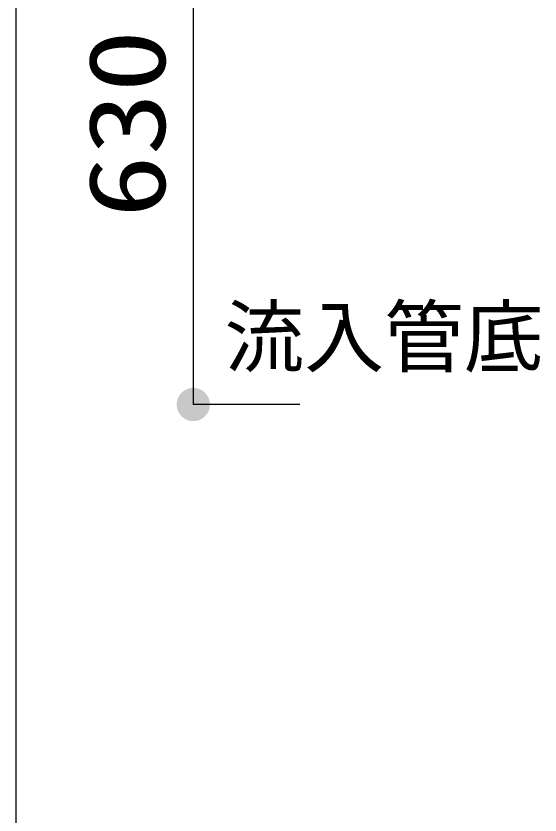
# Model space of a CAD drawing. Units: millimetres, scale not verified. Extents: x -21929 to 8910, y -6308 to 6308.
# Drawn here: x -6977 to -6386, y -2444 to -1543 of the extents above; entities that cross this region are included whole.
import ezdxf
from ezdxf.enums import TextEntityAlignment as Align

# ---------------------------------------------------------------- set-up
doc = ezdxf.new("R2010")
doc.units = ezdxf.units.MM
doc.header["$LTSCALE"] = 30
doc.layers.add('0-1_空気管', color=3, linetype='Continuous', lineweight=25)
doc.layers.add('1-6_00クル-フ-6寸法', color=132, linetype='Continuous', lineweight=25)
doc.styles.add('ＭＳ ゴシック', font='')
doc.styles.get('ＭＳ ゴシック').set_extended_font_data('MS Gothic')

msp = doc.modelspace()

# ---------------------------------------------------------------- linework, layer by layer
at = {"layer": '1-6_00クル-フ-6寸法', "color": 4}
for p, q in [((-6777.17, -1351.09), (-6777.17, -1981.09)), ((-6977.17, -1501.09), (-6977.17, -3541.09)), ((-6657.17, -1981.09), (-6777.17, -1981.09))]:
    msp.add_line(p, q, dxfattribs=at)
at = {"layer": '1-6_00クル-フ-6寸法'}
for points in [[(-6777.17, -1981.09), (-6786.2, -1964.66), (-6784.07, -1963.66)], [(-6777.17, -1981.09), (-6784.07, -1963.66), (-6781.83, -1962.93)], [(-6777.17, -1981.09), (-6781.83, -1962.93), (-6779.52, -1962.49)], [(-6777.17, -1981.09), (-6779.52, -1962.49), (-6777.17, -1962.34)], [(-6777.17, -1981.09), (-6777.17, -1962.34), (-6774.82, -1962.49)], [(-6777.17, -1981.09), (-6774.82, -1962.49), (-6772.5, -1962.93)], [(-6777.17, -1981.09), (-6772.5, -1962.93), (-6770.27, -1963.66)], [(-6777.17, -1981.09), (-6770.27, -1963.66), (-6768.14, -1964.66)], [(-6777.17, -1981.09), (-6795, -1975.29), (-6794.13, -1973.11)], [(-6777.17, -1981.09), (-6794.13, -1973.11), (-6793, -1971.04)], [(-6777.17, -1981.09), (-6793, -1971.04), (-6791.62, -1969.14)], [(-6777.17, -1981.09), (-6791.62, -1969.14), (-6790, -1967.42)], [(-6777.17, -1981.09), (-6790, -1967.42), (-6788.19, -1965.92)], [(-6777.17, -1981.09), (-6788.19, -1965.92), (-6786.2, -1964.66)], [(-6777.17, -1981.09), (-6768.14, -1964.66), (-6766.15, -1965.92)], [(-6777.17, -1981.09), (-6766.15, -1965.92), (-6764.33, -1967.42)], [(-6777.17, -1981.09), (-6764.33, -1967.42), (-6762.72, -1969.14)], [(-6777.17, -1981.09), (-6762.72, -1969.14), (-6761.34, -1971.04)], [(-6777.17, -1981.09), (-6761.34, -1971.04), (-6760.2, -1973.11)], [(-6777.17, -1981.09), (-6760.2, -1973.11), (-6759.34, -1975.29)], [(-6777.17, -1981.09), (-6795.88, -1979.91), (-6795.59, -1977.58)], [(-6777.17, -1981.09), (-6795.88, -1982.27), (-6795.88, -1979.91)], [(-6777.17, -1981.09), (-6795.59, -1984.6), (-6795.88, -1982.27)], [(-6777.17, -1981.09), (-6795.59, -1977.58), (-6795, -1975.29)], [(-6777.17, -1981.09), (-6795, -1986.88), (-6795.59, -1984.6)], [(-6777.17, -1981.09), (-6794.13, -1989.07), (-6795, -1986.88)], [(-6777.17, -1981.09), (-6793, -1991.14), (-6794.13, -1989.07)], [(-6777.17, -1981.09), (-6791.62, -1993.04), (-6793, -1991.14)], [(-6777.17, -1981.09), (-6790, -1994.76), (-6791.62, -1993.04)], [(-6777.17, -1981.09), (-6788.19, -1996.26), (-6790, -1994.76)], [(-6777.17, -1981.09), (-6786.2, -1997.52), (-6788.19, -1996.26)], [(-6777.17, -1981.09), (-6784.07, -1998.52), (-6786.2, -1997.52)], [(-6777.17, -1981.09), (-6781.83, -1999.25), (-6784.07, -1998.52)], [(-6777.17, -1981.09), (-6779.52, -1999.69), (-6781.83, -1999.25)], [(-6777.17, -1981.09), (-6777.17, -1999.84), (-6779.52, -1999.69)], [(-6777.17, -1981.09), (-6759.34, -1975.29), (-6758.75, -1977.58)], [(-6777.17, -1981.09), (-6758.75, -1977.58), (-6758.45, -1979.91)], [(-6777.17, -1981.09), (-6758.45, -1979.91), (-6758.45, -1982.27)], [(-6777.17, -1981.09), (-6774.82, -1999.69), (-6777.17, -1999.84)], [(-6777.17, -1981.09), (-6772.5, -1999.25), (-6774.82, -1999.69)], [(-6777.17, -1981.09), (-6770.27, -1998.52), (-6772.5, -1999.25)], [(-6777.17, -1981.09), (-6768.14, -1997.52), (-6770.27, -1998.52)], [(-6777.17, -1981.09), (-6766.15, -1996.26), (-6768.14, -1997.52)], [(-6777.17, -1981.09), (-6764.33, -1994.76), (-6766.15, -1996.26)], [(-6777.17, -1981.09), (-6762.72, -1993.04), (-6764.33, -1994.76)], [(-6777.17, -1981.09), (-6761.34, -1991.14), (-6762.72, -1993.04)], [(-6777.17, -1981.09), (-6760.2, -1989.07), (-6761.34, -1991.14)], [(-6777.17, -1981.09), (-6759.34, -1986.88), (-6760.2, -1989.07)], [(-6777.17, -1981.09), (-6758.75, -1984.6), (-6759.34, -1986.88)], [(-6777.17, -1981.09), (-6758.45, -1982.27), (-6758.75, -1984.6)]]:
    msp.add_solid(points, dxfattribs=at)

# ---------------------------------------------------------------- texts
at = {"layer": '0-1_空気管', "color": 4, "style": 'ＭＳ ゴシック'}
msp.add_text('流入管底', height=65.98, dxfattribs=at).set_placement((-6742.07, -1957.47), align=Align.BOTTOM_LEFT)
at = {"layer": '1-6_00クル-フ-6寸法', "color": 3, "style": 'ＭＳ ゴシック', "width": 1.2}
msp.add_text('630', height=86.66, rotation=90, dxfattribs=at).set_placement((-6783.01, -1770.66), align=Align.BOTTOM_LEFT)

doc.saveas('drawing.dxf')
